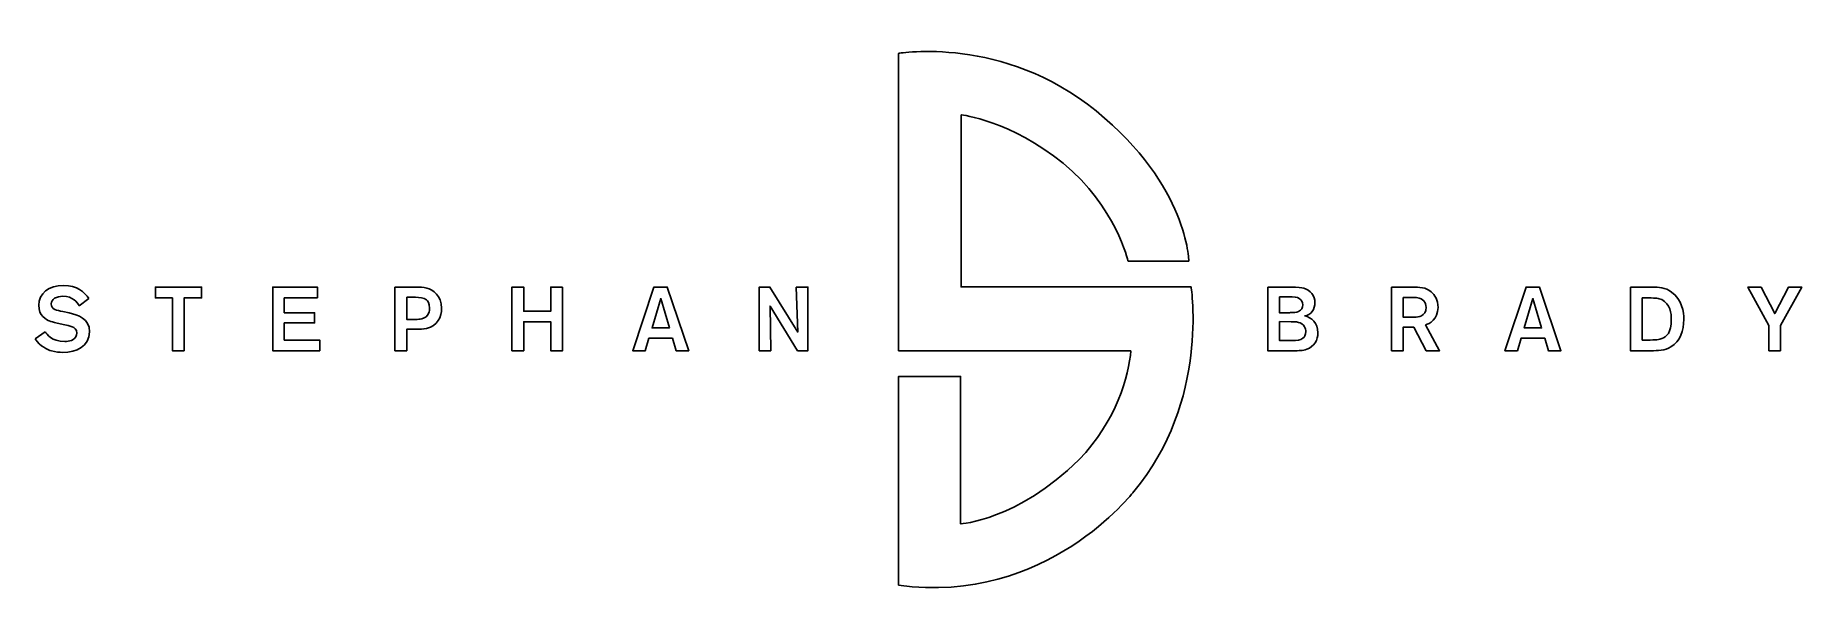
# Model space of a CAD drawing. Extents: x 40 to 1181, y 239 to 608.
import ezdxf

# ---------------------------------------------------------------- set-up
doc = ezdxf.new("R2010")
doc.units = 0
doc.layers.add('S&B_Large', color=7, linetype='CONTINUOUS')

msp = doc.modelspace()

# ---------------------------------------------------------------- linework, layer by layer
at = {"layer": 'S&B_Large', "color": 7}
for points in [[(597.6797, 403.7534), (597.6797, 596.0844)], [(638.1077, 556.3764), (638.1077, 444.9854), (786.7687, 444.9854)], [(785.2447, 461.6074), (746.0307, 461.6074)], [(74.4358, 437.5938), (68.2178, 432.8708)], [(147.2251, 437.8848), (135.9961, 437.8848), (135.9961, 403.7238), (128.3951, 403.7238), (128.3951, 437.8848), (117.3951, 437.8848), (117.3951, 444.8788), (147.2251, 444.8788), (147.2251, 437.8848), (147.2251, 437.8848)], [(200.7266, 437.9995), (200.7266, 428.3255), (220.3076, 428.3255), (220.3076, 421.6795), (200.7266, 421.6795), (200.7266, 410.6625), (223.5896, 410.6625), (223.5896, 403.7245), (193.2416, 403.7245), (193.2416, 444.8785), (222.1506, 444.8785), (222.1506, 437.9995), (200.7266, 437.9995), (200.7266, 437.9995)], [(272.1911, 444.879), (285.8981, 444.879)], [(285.7831, 417.658), (279.8521, 417.658), (279.8521, 403.724), (272.1911, 403.724), (272.1911, 444.879), (272.1911, 444.879)], [(279.8521, 438.292), (279.8521, 424.011), (285.3211, 424.011)], [(285.6101, 438.292), (279.8521, 438.292), (279.8521, 438.292)], [(380.5732, 444.8789), (380.5732, 403.7239), (372.9142, 403.7239), (372.9142, 422.4369), (355.4652, 422.4369), (355.4652, 403.7239), (347.8622, 403.7239), (347.8622, 444.8789), (355.4652, 444.8789), (355.4652, 429.3159), (372.9142, 429.3159), (372.9142, 444.8789), (380.5732, 444.8789), (380.5732, 444.8789)], [(451.6356, 411.7687), (436.3756, 411.7687), (434.0156, 403.7237), (425.8946, 403.7237), (439.5996, 444.8787), (448.2386, 444.8787), (462.1166, 403.7237), (453.9966, 403.7237), (451.6356, 411.7687), (451.6356, 411.7687)], [(449.6206, 418.4727), (444.0346, 437.4177), (438.3906, 418.4727), (449.6206, 418.4727), (449.6206, 418.4727)], [(531.626, 444.8789), (539.114, 444.8789), (539.114, 403.7239), (532.491, 403.7239), (514.696, 432.5809), (515.157, 403.7239), (507.728, 403.7239), (507.728, 444.8789), (514.581, 444.8789), (532.549, 415.7909), (531.626, 444.8789), (531.626, 444.8789)], [(836.3535, 444.8792), (850.8685, 444.8792)], [(852.2485, 403.7242), (836.3535, 403.7242), (836.3535, 444.8792), (836.3535, 444.8792)], [(843.8965, 438.5842), (843.8965, 428.3252), (846.4895, 428.3252)], [(848.6765, 438.5842), (843.8965, 438.5842), (843.8965, 438.5842)], [(916.2871, 444.8789), (929.2431, 444.8789)], [(938.3441, 420.4559), (947.3841, 403.7239), (938.6901, 403.7239), (930.6281, 418.9989), (923.8301, 418.9989), (923.8301, 403.7239), (916.2871, 403.7239), (916.2871, 444.8789), (916.2871, 444.8789)], [(923.8301, 438.2329), (923.8301, 425.3509), (926.4781, 425.3509)], [(927.3451, 438.2329), (923.8301, 438.2329), (923.8301, 438.2329)], [(1015.2826, 411.7687), (1000.0216, 411.7687), (997.6626, 403.7237), (989.5406, 403.7237), (1003.2476, 444.8787), (1011.8826, 444.8787), (1025.7616, 403.7237), (1017.6426, 403.7237), (1015.2826, 411.7687), (1015.2826, 411.7687)], [(1013.2676, 418.4727), (1007.6786, 437.4177), (1002.0366, 418.4727), (1013.2676, 418.4727), (1013.2676, 418.4727)], [(1070.7349, 444.8788), (1085.3059, 444.8788)], [(1083.7519, 403.7238), (1070.7349, 403.7238), (1070.7349, 444.8788), (1070.7349, 444.8788)], [(1078.3389, 437.8848), (1078.3389, 410.6618), (1081.5609, 410.6618)], [(1082.3679, 437.8848), (1078.3389, 437.8848), (1078.3389, 437.8848)], [(1167.6563, 419.9888), (1167.6563, 403.7238), (1160.1713, 403.7238), (1160.1713, 419.9888), (1146.5803, 444.8788), (1155.1623, 444.8788), (1163.9703, 427.7998), (1172.8973, 444.8788), (1181.3633, 444.8788), (1167.6563, 419.9888), (1167.6563, 419.9888)], [(57.5068, 429.0818), (61.7078, 428.1498)], [(843.8965, 422.5532), (843.8965, 410.3702), (851.3825, 410.3702)], [(851.4405, 422.4952), (843.8965, 422.5532), (843.8965, 422.5532)], [(39.8258, 411.4188), (46.2178, 415.9668), (46.2178, 415.9668)], [(58.8878, 420.5118), (53.9918, 421.5628)], [(747.8517, 403.7534), (597.6797, 403.7534), (597.6797, 403.7534)], [(597.6797, 252.0434), (597.6797, 387.1234), (637.8067, 387.1234), (637.8067, 291.7384)]]:
    msp.add_lwpolyline(points, dxfattribs=at)
for points in [[(597.6797, 596.0844), (597.6797, 596.0844), (665.4657, 607.7774), (725.3637, 558.8524)], [(704.0817, 525.0004), (670.6497, 552.3904), (638.1077, 556.3764), (638.1077, 556.3764)], [(725.3637, 558.8524), (785.2447, 509.9224), (785.2447, 461.6074), (785.2447, 461.6074)], [(746.0307, 461.6074), (746.0307, 461.6074), (738.2287, 496.8854), (704.0817, 525.0004)], [(42.0138, 433.1038), (42.0138, 440.9148), (48.5208, 445.9298), (58.0808, 445.9298)], [(58.0808, 445.9298), (66.8358, 445.9298), (71.5568, 441.5568), (74.4358, 437.5938)], [(57.6768, 438.9918), (53.5898, 438.9918), (50.0178, 437.1258), (50.0178, 433.9778)], [(50.0178, 433.9778), (50.0178, 430.4808), (53.8188, 429.7828), (57.5068, 429.0818)], [(68.2178, 432.8708), (66.8358, 434.9118), (64.1858, 438.9918), (57.6768, 438.9918)], [(292.6361, 436.601), (290.7341, 438.233), (288.0851, 438.292), (285.6101, 438.292)], [(285.8981, 444.879), (288.1431, 444.879), (290.5061, 444.879), (292.8661, 444.239)], [(294.6501, 431.355), (294.6501, 434.386), (293.3261, 435.961), (292.6361, 436.601)], [(292.8661, 444.239), (296.8401, 443.132), (302.4261, 439.516), (302.4261, 431.182)], [(786.7687, 444.9854), (786.7687, 444.9854), (798.6177, 370.8204), (749.6737, 312.6734)], [(856.6235, 437.5342), (855.0125, 438.4672), (854.2055, 438.5252), (848.6765, 438.5842)], [(850.8685, 444.8792), (856.2765, 444.8212), (857.7185, 444.7612), (859.6755, 444.1802)], [(858.9885, 433.4532), (858.9885, 435.0292), (858.1815, 436.6002), (856.6235, 437.5342)], [(859.6755, 444.1802), (863.7675, 442.9562), (866.8195, 439.2822), (866.8195, 434.7942)], [(866.8195, 434.7942), (866.8195, 432.9872), (866.2445, 430.7732), (865.0895, 429.1982)], [(935.4071, 437.3599), (933.7951, 438.1749), (931.8351, 438.2329), (927.3451, 438.2329)], [(929.2431, 444.8789), (934.6571, 444.8209), (938.2861, 444.8209), (941.8571, 441.9069)], [(938.6321, 431.8219), (938.6321, 432.6949), (938.5741, 435.7269), (935.4071, 437.3599)], [(941.8571, 441.9069), (944.3921, 439.8079), (946.3491, 436.5439), (946.3491, 431.7629)], [(1090.8929, 436.7768), (1088.7039, 437.7688), (1087.4939, 437.8268), (1082.3679, 437.8848)], [(1085.3059, 444.8788), (1088.8209, 444.8208), (1093.0799, 444.7608), (1097.3389, 441.6738)], [(1097.1139, 423.8938), (1097.1139, 427.7408), (1096.5369, 434.0368), (1090.8929, 436.7768)], [(1097.3389, 441.6738), (1104.1379, 436.8348), (1105.1719, 428.5568), (1105.1719, 423.9518)], [(48.8668, 423.0198), (47.0258, 423.7778), (42.0138, 426.2838), (42.0138, 433.1038)], [(53.9918, 421.5628), (51.4008, 422.2028), (50.1338, 422.4948), (48.8668, 423.0198)], [(61.7078, 428.1498), (67.1788, 426.9848), (74.8978, 424.7098), (74.8978, 415.9078)], [(285.3211, 424.011), (286.9351, 424.011), (288.3161, 424.011), (289.6411, 424.361)], [(289.6411, 424.361), (294.3641, 425.527), (294.6501, 429.899), (294.6501, 431.355)], [(302.4261, 431.182), (302.4261, 425.702), (299.8931, 419.813), (292.6361, 418.181)], [(846.4895, 428.3252), (848.6185, 428.3252), (850.1755, 428.3252), (851.0945, 428.3832)], [(851.0945, 428.3832), (852.9985, 428.3832), (854.8975, 428.4412), (856.2765, 429.1982)], [(860.1375, 419.1732), (858.2955, 422.4952), (854.0325, 422.4952), (851.4405, 422.4952)], [(856.2765, 429.1982), (857.8915, 430.0142), (858.9885, 431.5882), (858.9885, 433.4532)], [(865.0895, 429.1982), (863.8245, 427.5082), (862.2095, 426.6342), (860.0225, 426.2252)], [(860.0225, 426.2252), (864.5165, 425.4092), (868.7185, 421.7382), (868.7185, 415.3832)], [(926.4781, 425.3509), (929.0701, 425.3509), (930.0511, 425.4099), (931.4881, 425.4679)], [(931.4881, 425.4679), (933.1621, 425.5269), (938.6321, 425.8179), (938.6321, 431.8219)], [(946.3491, 431.7629), (946.3491, 423.8939), (940.6471, 421.1539), (938.3441, 420.4559)], [(1091.0659, 411.5948), (1094.0029, 412.7598), (1097.1139, 415.3238), (1097.1139, 423.8938)], [(1105.1719, 423.9518), (1105.1719, 416.8988), (1102.8109, 409.7298), (1096.8239, 406.2318)], [(50.3638, 403.6078), (47.6568, 404.4228), (42.8788, 406.4058), (39.8258, 411.4188)], [(46.2178, 415.9668), (47.1968, 414.4508), (50.2488, 409.7298), (58.8298, 409.7298)], [(74.8978, 415.9078), (74.8978, 406.4648), (66.2588, 402.6748), (57.6208, 402.6748)], [(63.6098, 419.2298), (62.6888, 419.5788), (62.5728, 419.6388), (58.8878, 420.5118)], [(63.2058, 410.4278), (66.1428, 411.6528), (66.6628, 413.7518), (66.6628, 415.1498)], [(66.6628, 415.1498), (66.6628, 417.7738), (64.8768, 418.7058), (63.6098, 419.2298)], [(292.6361, 418.181), (290.3911, 417.658), (288.2591, 417.658), (285.7831, 417.658)], [(851.3825, 410.3702), (855.8765, 410.3702), (857.0845, 410.3702), (859.0455, 411.7692)], [(859.0455, 411.7692), (860.0815, 412.5252), (860.8875, 414.1002), (860.8875, 416.0822)], [(860.8875, 416.0822), (860.8875, 417.0152), (860.7135, 418.1212), (860.1375, 419.1732)], [(868.7185, 415.3832), (868.7185, 410.6622), (866.3585, 406.4642), (861.4625, 404.7142)], [(1081.5609, 410.6618), (1087.3209, 410.6618), (1089.3359, 410.9538), (1091.0659, 411.5948)], [(57.6208, 402.6748), (55.3738, 402.6748), (52.8398, 402.9098), (50.3638, 403.6078)], [(58.8298, 409.7298), (60.2708, 409.7298), (61.7648, 409.8448), (63.2058, 410.4278)], [(714.4097, 333.2754), (738.4357, 358.2034), (746.6397, 387.7534), (747.8517, 403.7534)], [(861.4625, 404.7142), (858.8695, 403.7832), (856.8535, 403.7242), (852.2485, 403.7242)], [(1096.8239, 406.2318), (1092.7919, 403.8418), (1088.5309, 403.7838), (1083.7519, 403.7238)], [(637.8067, 291.7384), (637.8067, 291.7384), (674.2887, 293.8824), (714.4097, 333.2754)], [(749.6737, 312.6734), (749.6737, 312.6734), (693.4377, 238.8024), (597.6797, 252.0434)]]:
    msp.add_open_spline(points, degree=3, dxfattribs=at)

doc.saveas('drawing.dxf')
